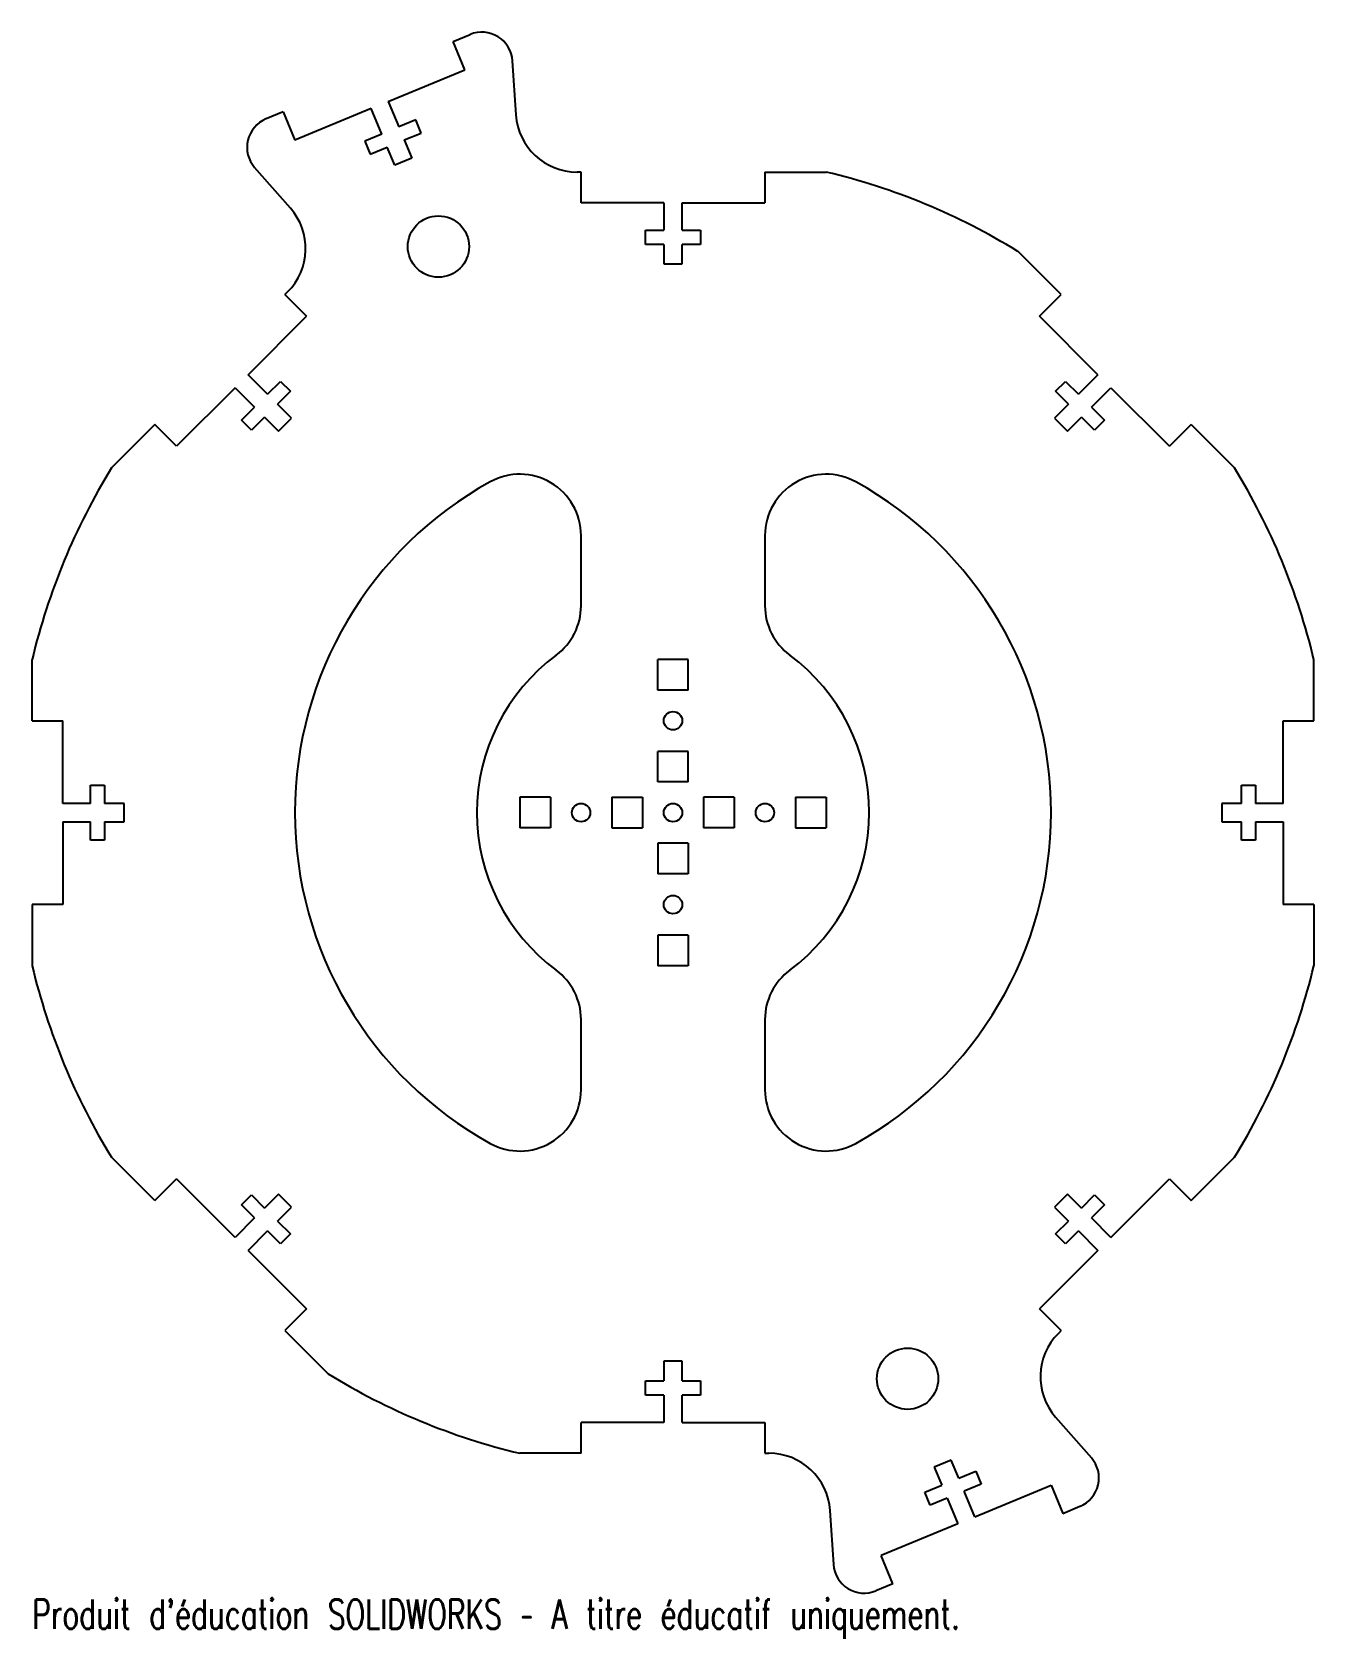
# Model space of a CAD drawing. Header units: millimetres. Extents: x -105 to 105, y -135 to 127.
import ezdxf

# ---------------------------------------------------------------- set-up
doc = ezdxf.new("R2010")
doc.units = ezdxf.units.MM
doc.styles.add('SLDTEXTSTYLE0', font='TXT', dxfattribs={"width": 0.7, "bigfont": 'bigfont'})

msp = doc.modelspace()

# ---------------------------------------------------------------- linework, layer by layer
at = {"color": 7, "linetype": 'Continuous', "lineweight": 25}
for p, q in [((-35.89, 125.84), (-33.1, 127)), ((-33.98, 121.23), (-35.89, 125.84)), ((-46.45, 116.06), (-33.98, 121.23)), ((-25.61, 113.9), (-26.19, 122.71)), ((-46.45, 116.06), (-44.73, 111.9)), ((-63.61, 114.36), (-66.4, 113.21)), ((-63.61, 114.36), (-61.69, 109.74)), ((-49.22, 114.91), (-61.69, 109.74)), ((-47.5, 110.75), (-49.22, 114.91)), ((-41.96, 113.05), (-44.73, 111.9)), ((-41.08, 110.92), (-41.96, 113.05)), ((-47.5, 110.75), (-50.27, 109.61)), ((-43.85, 109.78), (-41.08, 110.92)), ((-50.27, 109.61), (-49.39, 107.48)), ((-49.39, 107.48), (-46.62, 108.63)), ((-45.39, 105.67), (-46.62, 108.63)), ((-43.85, 109.78), (-42.62, 106.82)), ((-62.42, 98.65), (-68.25, 105.29)), ((-42.62, 106.82), (-45.39, 105.67)), ((-15, 104.55), (-15.64, 104.55)), ((-15, 99.55), (-15, 104.55)), ((15, 104.55), (25, 104.55)), ((15, 104.55), (15, 99.55)), ((-1.5, 99.55), (-15, 99.55)), ((-1.5, 99.55), (-1.5, 95.05)), ((1.5, 99.55), (15, 99.55)), ((1.5, 95.05), (1.5, 99.55)), ((-4.5, 92.75), (-4.5, 95.05)), ((-4.5, 95.05), (-1.5, 95.05)), ((1.5, 95.05), (4.5, 95.05)), ((4.5, 95.05), (4.5, 92.75)), ((-1.5, 92.75), (-4.5, 92.75)), ((-1.5, 92.75), (-1.5, 89.55)), ((4.5, 92.75), (1.5, 92.75)), ((1.5, 89.55), (1.5, 92.75)), ((-1.5, 89.55), (1.5, 89.55)), ((63.32, 84.54), (56.25, 91.61)), ((-63.32, 84.54), (-62.87, 84.99)), ((-63.32, 84.54), (-59.79, 81)), ((59.79, 81), (63.32, 84.54)), ((-69.33, 71.45), (-59.79, 81)), ((69.33, 71.45), (59.79, 81)), ((-66.15, 68.27), (-69.33, 71.45)), ((69.33, 71.45), (66.15, 68.27)), ((-71.45, 69.33), (-81, 59.79)), ((-71.45, 69.33), (-68.27, 66.15)), ((-66.15, 68.27), (-64.03, 70.39)), ((-62.4, 68.77), (-64.53, 66.65)), ((-64.03, 70.39), (-62.4, 68.77)), ((62.4, 68.77), (64.03, 70.39)), ((64.53, 66.65), (62.4, 68.77)), ((64.03, 70.39), (66.15, 68.27)), ((68.27, 66.15), (71.45, 69.33)), ((71.45, 69.33), (81, 59.79)), ((-70.39, 64.03), (-68.27, 66.15)), ((-62.26, 64.38), (-64.53, 66.65)), ((64.53, 66.65), (62.26, 64.38)), ((68.27, 66.15), (70.39, 64.03)), ((-84.54, 63.32), (-91.61, 56.25)), ((-81, 59.79), (-84.54, 63.32)), ((-68.77, 62.4), (-70.39, 64.03)), ((-66.65, 64.53), (-68.77, 62.4)), ((-66.65, 64.53), (-64.38, 62.26)), ((-64.38, 62.26), (-62.26, 64.38)), ((62.26, 64.38), (64.38, 62.26)), ((64.38, 62.26), (66.65, 64.53)), ((68.77, 62.4), (66.65, 64.53)), ((70.39, 64.03), (68.77, 62.4)), ((84.54, 63.32), (81, 59.79)), ((84.54, 63.32), (91.61, 56.25)), ((-15, 33.75), (-15, 45.23)), ((15, 45.23), (15, 33.75)), ((-104.55, 15), (-104.55, 25)), ((2.5, 25), (-2.5, 25)), ((-2.5, 20), (-2.5, 25)), ((2.5, 20), (2.5, 25)), ((104.55, 15), (104.55, 25)), ((2.5, 20), (-2.5, 20)), ((-104.55, 15), (-99.55, 15)), ((-99.55, 1.5), (-99.55, 15)), ((99.55, 1.5), (99.55, 15)), ((99.55, 15), (104.55, 15)), ((2.5, 10), (-2.5, 10)), ((-2.5, 5), (-2.5, 10)), ((2.5, 5), (2.5, 10)), ((-95.05, 1.5), (-95.05, 4.5)), ((-95.05, 4.5), (-92.75, 4.5)), ((-92.75, 4.5), (-92.75, 1.5)), ((2.5, 5), (-2.5, 5)), ((92.75, 1.5), (92.75, 4.5)), ((92.75, 4.5), (95.05, 4.5)), ((95.05, 4.5), (95.05, 1.5)), ((-95.05, 1.5), (-99.55, 1.5)), ((-89.55, 1.5), (-92.75, 1.5)), ((-89.55, -1.5), (-89.55, 1.5)), ((-25, 2.5), (-25, -2.5)), ((-20, 2.5), (-25, 2.5)), ((-20, 2.5), (-20, -2.5)), ((-10, 2.5), (-5, 2.5)), ((-10, 2.5), (-10, -2.5)), ((-5, 2.5), (-5, -2.5)), ((5, 2.5), (5, -2.5)), ((10, 2.5), (5, 2.5)), ((10, 2.5), (10, -2.5)), ((20, 2.5), (25, 2.5)), ((20, 2.5), (20, -2.5)), ((25, 2.5), (25, -2.5)), ((89.55, 1.5), (89.55, -1.5)), ((92.75, 1.5), (89.55, 1.5)), ((99.55, 1.5), (95.05, 1.5)), ((-99.55, -1.5), (-95.05, -1.5)), ((-99.55, -1.5), (-99.55, -15)), ((-95.05, -4.5), (-95.05, -1.5)), ((-92.75, -1.5), (-89.55, -1.5)), ((-92.75, -1.5), (-92.75, -4.5)), ((-20, -2.5), (-25, -2.5)), ((-10, -2.5), (-5, -2.5)), ((10, -2.5), (5, -2.5)), ((20, -2.5), (25, -2.5)), ((89.55, -1.5), (92.75, -1.5)), ((92.75, -4.5), (92.75, -1.5)), ((95.05, -1.5), (99.55, -1.5)), ((95.05, -1.5), (95.05, -4.5)), ((99.55, -1.5), (99.55, -15)), ((-92.75, -4.5), (-95.05, -4.5)), ((-2.5, -5), (-2.5, -10)), ((2.5, -5), (-2.5, -5)), ((2.5, -5), (2.5, -10)), ((95.05, -4.5), (92.75, -4.5)), ((2.5, -10), (-2.5, -10)), ((-99.55, -15), (-104.55, -15)), ((-104.55, -15), (-104.55, -25)), ((104.55, -15), (99.55, -15)), ((104.55, -15), (104.55, -25)), ((-2.5, -20), (-2.5, -25)), ((2.5, -20), (-2.5, -20)), ((2.5, -20), (2.5, -25)), ((2.5, -25), (-2.5, -25)), ((-15, -45.23), (-15, -33.75)), ((15, -33.75), (15, -45.23)), ((-84.54, -63.32), (-91.61, -56.25)), ((84.54, -63.32), (91.61, -56.25)), ((-84.54, -63.32), (-81, -59.79)), ((-71.45, -69.33), (-81, -59.79)), ((71.45, -69.33), (81, -59.79)), ((81, -59.79), (84.54, -63.32)), ((-70.39, -64.03), (-68.77, -62.4)), ((-68.77, -62.4), (-66.65, -64.53)), ((-64.38, -62.26), (-66.65, -64.53)), ((-62.26, -64.38), (-64.38, -62.26)), ((64.38, -62.26), (62.26, -64.38)), ((66.65, -64.53), (64.38, -62.26)), ((66.65, -64.53), (68.77, -62.4)), ((68.77, -62.4), (70.39, -64.03)), ((-68.27, -66.15), (-70.39, -64.03)), ((-64.53, -66.65), (-62.26, -64.38)), ((62.26, -64.38), (64.53, -66.65)), ((70.39, -64.03), (68.27, -66.15)), ((-68.27, -66.15), (-71.45, -69.33)), ((-64.53, -66.65), (-62.4, -68.77)), ((62.4, -68.77), (64.53, -66.65)), ((71.45, -69.33), (68.27, -66.15)), ((-69.33, -71.45), (-66.15, -68.27)), ((-64.03, -70.39), (-66.15, -68.27)), ((-62.4, -68.77), (-64.03, -70.39)), ((64.03, -70.39), (62.4, -68.77)), ((66.15, -68.27), (64.03, -70.39)), ((66.15, -68.27), (69.33, -71.45)), ((-69.33, -71.45), (-59.79, -81)), ((69.33, -71.45), (59.79, -81)), ((-59.79, -81), (-63.32, -84.54)), ((63.32, -84.54), (59.79, -81)), ((-63.32, -84.54), (-56.25, -91.61)), ((63.32, -84.54), (62.87, -84.99)), ((-1.5, -89.55), (-1.5, -92.75)), ((1.5, -89.55), (-1.5, -89.55)), ((1.5, -92.75), (1.5, -89.55)), ((-4.5, -95.05), (-4.5, -92.75)), ((-4.5, -92.75), (-1.5, -92.75)), ((1.5, -92.75), (4.5, -92.75)), ((4.5, -92.75), (4.5, -95.05)), ((-1.5, -95.05), (-4.5, -95.05)), ((-1.5, -95.05), (-1.5, -99.55)), ((4.5, -95.05), (1.5, -95.05)), ((1.5, -99.55), (1.5, -95.05)), ((-15, -104.55), (-15, -99.55)), ((-1.5, -99.55), (-15, -99.55)), ((1.5, -99.55), (15, -99.55)), ((15, -99.55), (15, -104.55)), ((62.42, -98.65), (68.25, -105.29)), ((-15, -104.55), (-25, -104.55)), ((15, -104.55), (15.64, -104.55)), ((45.39, -105.67), (42.62, -106.82)), ((42.62, -106.82), (43.85, -109.78)), ((46.62, -108.63), (45.39, -105.67)), ((46.62, -108.63), (49.39, -107.48)), ((49.39, -107.48), (50.27, -109.61)), ((41.08, -110.92), (43.85, -109.78)), ((50.27, -109.61), (47.5, -110.75)), ((49.22, -114.91), (61.69, -109.74)), ((61.69, -109.74), (63.61, -114.36)), ((41.96, -113.05), (41.08, -110.92)), ((44.73, -111.9), (41.96, -113.05)), ((44.73, -111.9), (46.45, -116.06)), ((49.22, -114.91), (47.5, -110.75)), ((25.61, -113.9), (26.19, -122.71)), ((63.61, -114.36), (66.4, -113.21)), ((46.45, -116.06), (33.98, -121.23)), ((35.89, -125.84), (33.98, -121.23)), ((35.89, -125.84), (33.1, -127))]:
    msp.add_line(p, q, dxfattribs=at)
for centre, radius in [((-38.27, 92.39), 5), ((0, 15), 1.5), ((-15, 0), 1.5), ((0, 0), 1.5), ((15, 0), 1.5), ((0, -15), 1.5), ((38.27, -92.39), 5)]:
    msp.add_circle(centre, radius, dxfattribs=at)
for centre, radius, start, end in [((-31.18, 122.38), 5, 3.7625, 112.5), ((-64.49, 108.59), 5, 112.5, 221.2375), ((-15.64, 114.55), 10, 183.7625, 270), ((0, 0), 107.5, 58.4477, 76.5523), ((-69.94, 92.06), 10, 315, 41.2375), ((0, 0), 107.5, 148.4477, 166.5523), ((-25, 45.23), 10, 0, 118.9333), ((25, 45.23), 10, 61.0667, 180), ((0, 0), 107.5, 13.4477, 31.5523), ((0, 0), 61.68, 118.9333, 241.0667), ((0, 0), 61.68, 298.9333, 61.0667), ((-25, 33.75), 10, 306.5296, 0), ((25, 33.75), 10, 180, 233.4704), ((0, 0), 32, 126.5296, 233.4704), ((0, 0), 32, 306.5296, 53.4704), ((0, 0), 107.5, 193.4477, 211.5523), ((-25, -33.75), 10, 0, 53.4704), ((25, -33.75), 10, 126.5296, 180), ((0, 0), 107.5, 328.4477, 346.5523), ((-25, -45.23), 10, 241.0667, 0), ((25, -45.23), 10, 180, 298.9333), ((69.94, -92.06), 10, 135, 221.2375), ((0, 0), 107.5, 238.4477, 256.5523), ((15.64, -114.55), 10, 3.7625, 90), ((64.49, -108.59), 5, 292.5, 41.2375), ((31.18, -122.38), 5, 183.7625, 292.5)]:
    msp.add_arc(centre, radius, start, end, dxfattribs=at)

# ---------------------------------------------------------------- texts
at = {"color": 7, "linetype": 'Continuous', "insert": (-104.55, -128.4), "char_height": 4.8336, "attachment_point": 1, "style": 'SLDTEXTSTYLE0'}
msp.add_mtext("Produit d'éducation SOLIDWORKS – A titre éducatif uniquement.", dxfattribs=at)

doc.saveas('drawing.dxf')
